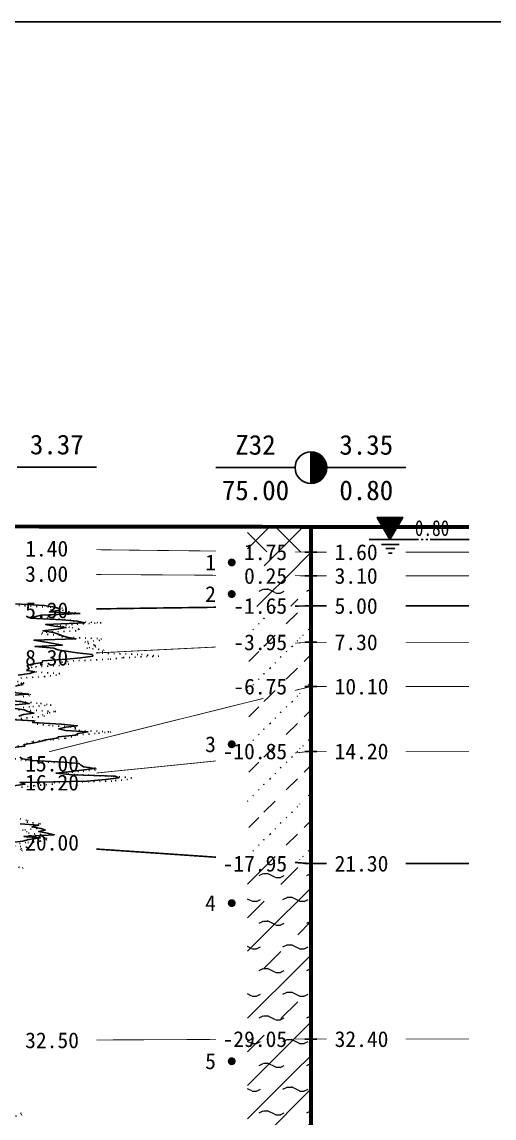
# Model space of a CAD drawing. Extents: x -37 to 3540, y -1485 to 297.
# Drawn here: x 1242.9 to 1302.6, y -1341.7 to -1203 of the extents above; entities that cross this region are included whole.
import ezdxf
from ezdxf.enums import TextEntityAlignment as Align

# ---------------------------------------------------------------- set-up
doc = ezdxf.new("R2010")
doc.units = 0
doc.linetypes.add('DOT', pattern=[6.35, 0, -6.35])
doc.layers.get('0').update_dxf_attribs({"linetype": 'CONTINUOUS'})
for name, color, linetype in [('CURVE', 200, 'CONTINUOUS'), ('HOLE', 41, 'CONTINUOUS'), ('SAMPLE', 1, 'CONTINUOUS'), ('STRATUM', 241, 'CONTINUOUS')]:
    doc.layers.add(name, color=color, linetype=linetype)
doc.layers.add('HATCH', color=7, linetype='CONTINUOUS', lineweight=13)
doc.styles.add('ST', font='')
doc.styles.get('ST').set_extended_font_data('SimSun')
pattern_1 = [(45, (818.5277, -1485), (-4.24264, 4.24264), [10, 0]), (45, (819.5887, -1488.182), (-2.12132, 6.36396), [3, -3]), (26.565, (819.6018, -1485.2536), (5.999823, 5.999812), [0.567, -12.849]), (0, (819.035, -1485.2536), (0, 6), [0.567, -5.433]), (26.565, (816.9464, -1485), (5.999823, 5.999812), [0.567, -12.849]), (0, (817.4535, -1484.7464), (0, 6), [0.567, -5.433]), (153.435, (819.0348, -1485.2536), (-5.999818, -5e-06), [1.134, -12.2826]), (26.565, (822.6018, -1482.2536), (5.999823, 5.999812), [0.567, -12.849]), (0, (822.035, -1482.2536), (0, 6), [0.567, -5.433]), (26.565, (819.9464, -1482), (5.999823, 5.999812), [0.567, -12.849]), (0, (820.4535, -1481.7464), (0, 6), [0.567, -5.433]), (153.435, (822.0348, -1482.2536), (-5.999818, -5e-06), [1.134, -12.2826])]
pattern_2 = [(45, (818.5277, -1485), (-7e-07, 6.99998), [1.97196, -7.927535]), (45, (821.3405, -1482.171), (-7e-07, 6.99998), [1.99367, -7.90583]), (45, (823.595, -1479.918), (-7e-07, 6.99998), [1.81361, -8.08588]), (26.56505, (818.5277, -1481.5), (7, 7), [0.0965, -15.55598]), (36.8699, (819.2277, -1480.8), (7, 7), [0.19775, -34.80225]), (315, (822.0277, -1478.024), (6.99998, 1e-06), [0.03305, -9.86644]), (26.56505, (822.0277, -1485), (7, 7), [0.14475, -15.50773]), (26.56505, (822.7277, -1484.3), (7, 7), [0.10528, -15.5472]), (90, (823.078, -1483.95), (-7, -5e-07), [0.02877, -6.97123]), (26.56505, (823.4277, -1483.6), (7, 7), [0.09101, -31.21394]), (36.8699, (824.1277, -1482.9), (7, 7), [0.11069, -34.88931]), (45, (824.8277, -1482.2), (-2e-07, 6.99998), [0.10911, -9.79038]), (315, (825.442, -1481.452), (6.99998, 1e-06), [0.03305, -9.86644]), (36.8699, (819.9277, -1480.1), (7, 7), [0.10224, -34.89776]), (53.1301, (820.6277, -1479.4), (13.9999998, 21), [0.13438, -34.86562]), (53.1301, (821.3277, -1478.7), (13.9999998, 21), [0.12625, -34.87375])]

# ---------------------------------------------------------------- blocks, each defined once
blk = doc.blocks.new('H_sam_hole')
blk.add_line((0, 2), (0, -2))
at = {"const_width": 2}
blk.add_lwpolyline([(0, -1, 0.414214), (1, 0, 0.414214), (0, 1, 1)], format="xyb", dxfattribs=at)
blk.add_circle((0, 0), 2)
blk = doc.blocks.new('SampleSoilUndisturbed')
at = {"const_width": 0.5}
blk.add_lwpolyline([(-0.25, 0, 1), (0.25, 0, 1)], format="xyb", close=True, dxfattribs=at)
blk = doc.blocks.new('Gwl')
blk.add_lwpolyline([(0, 0, 0, 3.22, 0), (0, 2.79, 3.22, 3.22, 0)], format="xyseb")
blk.add_lwpolyline([(0, 0), (1.61, 2.79), (-1.61, 2.79)], close=True)
for points in [[(-2.63, 0), (3.61, 0)], [(3.93, 0), (4.21, 0)], [(4.53, 0), (4.8, 0)], [(5.09, 0), (9.99, 0)], [(-1.09, -0.61), (1.16, -0.61)], [(-0.54, -1.14), (0.61, -1.14)], [(-0.19, -1.74), (0.26, -1.74)]]:
    blk.add_lwpolyline(points)
at = {"style": 'ST', "width": 0.8}
blk.add_attdef('*GWL', (3.14, 0.45), '', height=2, dxfattribs=at)

msp = doc.modelspace()

# ---------------------------------------------------------------- hatches: boundary and pattern name
at = {"layer": 'HATCH'}
h = msp.add_hatch(dxfattribs=at)
h.set_pattern_fill('STT', color=50, style=0)
h.set_pattern_definition([(45, (818.5277, -1485), (-2.12132, 2.12132), [10, 0]), (135, (818.5277, -1485), (-2.12132, -2.12132), [10, 0])])
h.paths.add_polyline_path([(1279.46, -1266.88), (1271.46, -1266.87), (1271.46, -1269.99), (1279.46, -1270.08)])
h.paths.add_polyline_path([(1270.26, -1271.56), (1276.95, -1271.56), (1276.95, -1268.65), (1270.26, -1268.65)], flags=9)
h = msp.add_hatch(dxfattribs=at)
h.set_pattern_fill('FZNT', color=32, style=0)
h.set_pattern_definition([(45, (818.5277, -1485), (-4.24264, 4.24264), [10, 0]), (45, (819.5887, -1488.182), (-2.12132, 6.36396), [3, -3])])
h.paths.add_polyline_path([(1279.46, -1270.08), (1271.46, -1269.99), (1271.46, -1273.03), (1279.46, -1273.08)])
h.paths.add_polyline_path([(1270.25, -1274.56), (1276.95, -1274.56), (1276.95, -1271.63), (1270.25, -1271.63)], flags=9)
h.paths.add_polyline_path([(1270.26, -1271.56), (1276.95, -1271.56), (1276.95, -1268.65), (1270.26, -1268.65)], flags=9)
h = msp.add_hatch(dxfattribs=at)
h.set_pattern_fill('YNFNT', color=251, style=0)
h.set_pattern_definition(pattern_1)
h.paths.add_polyline_path([(1279.46, -1273.08), (1271.46, -1273.03), (1271.46, -1276.99), (1279.46, -1276.88)])
h.paths.add_polyline_path([(1268.82, -1278.36), (1276.95, -1278.36), (1276.95, -1275.43), (1268.82, -1275.43)], flags=9)
h.paths.add_polyline_path([(1270.25, -1274.56), (1276.95, -1274.56), (1276.95, -1271.63), (1270.25, -1271.63)], flags=9)
h = msp.add_hatch(dxfattribs=at)
h.set_pattern_fill('SZFT', color=52, style=0)
h.set_pattern_definition(pattern_2)
h.paths.add_polyline_path([(1279.46, -1276.88), (1271.46, -1276.99), (1271.46, -1281.88), (1279.46, -1281.48)])
h.paths.add_polyline_path([(1268.82, -1282.96), (1276.95, -1282.96), (1276.95, -1280.03), (1268.82, -1280.03)], flags=9)
h.paths.add_polyline_path([(1268.82, -1278.36), (1276.95, -1278.36), (1276.95, -1275.43), (1268.82, -1275.43)], flags=9)
h = msp.add_hatch(dxfattribs=at)
h.set_pattern_fill('SZFT', color=52, style=0)
h.set_pattern_definition(pattern_2)
h.paths.add_polyline_path([(1279.46, -1281.48), (1271.46, -1281.88), (1271.46, -1289.07), (1279.46, -1287.08)])
h.paths.add_polyline_path([(1268.82, -1288.56), (1276.95, -1288.56), (1276.95, -1285.63), (1268.82, -1285.63)], flags=9)
h.paths.add_polyline_path([(1268.82, -1282.96), (1276.95, -1282.96), (1276.95, -1280.03), (1268.82, -1280.03)], flags=9)
h = msp.add_hatch(dxfattribs=at)
h.set_pattern_fill('SZFT', color=52, style=0)
h.set_pattern_definition(pattern_2)
h.paths.add_polyline_path([(1279.46, -1287.08), (1271.46, -1289.07), (1271.46, -1296.09), (1279.46, -1295.28)])
h.paths.add_polyline_path([(1267.39, -1296.76), (1276.95, -1296.76), (1276.95, -1293.83), (1267.39, -1293.83)], flags=9)
h.paths.add_polyline_path([(1268.82, -1288.56), (1276.95, -1288.56), (1276.95, -1285.63), (1268.82, -1285.63)], flags=9)
h = msp.add_hatch(dxfattribs=at)
h.set_pattern_fill('SZFT', color=52, style=0)
h.set_pattern_definition(pattern_2)
h.paths.add_polyline_path([(1279.46, -1295.28), (1271.46, -1296.09), (1271.46, -1308.94), (1279.46, -1309.48)])
h.paths.add_polyline_path([(1267.39, -1310.96), (1276.95, -1310.96), (1276.95, -1308.03), (1267.39, -1308.03)], flags=9)
h.paths.add_polyline_path([(1267.39, -1296.76), (1276.95, -1296.76), (1276.95, -1293.83), (1267.39, -1293.83)], flags=9)
h = msp.add_hatch(dxfattribs=at)
h.set_pattern_fill('YNFNT', color=251, style=0)
h.set_pattern_definition(pattern_1)
h.paths.add_polyline_path([(1279.46, -1309.48), (1271.46, -1308.94), (1271.46, -1331.71), (1279.46, -1331.68)])
h.paths.add_polyline_path([(1267.39, -1333.16), (1276.95, -1333.16), (1276.95, -1330.23), (1267.39, -1330.23)], flags=9)
h.paths.add_polyline_path([(1267.39, -1310.96), (1276.95, -1310.96), (1276.95, -1308.03), (1267.39, -1308.03)], flags=9)
h = msp.add_hatch(dxfattribs=at)
h.set_pattern_fill('YNNT', color=251, style=0)
h.set_pattern_definition([(45, (818.5277, -1485), (-2.12132, 2.12132), [10, 0]), (26.565, (819.6018, -1485.2536), (5.999823, 5.999812), [0.567, -12.849]), (0, (819.035, -1485.2536), (0, 6), [0.567, -5.433]), (26.565, (816.9464, -1485), (5.999823, 5.999812), [0.567, -12.849]), (0, (817.4535, -1484.7464), (0, 6), [0.567, -5.433]), (153.435, (819.0348, -1485.2536), (-5.999818, -5e-06), [1.134, -12.2826]), (26.565, (822.6018, -1482.2536), (5.999823, 5.999812), [0.567, -12.849]), (0, (822.035, -1482.2536), (0, 6), [0.567, -5.433]), (26.565, (819.9464, -1482), (5.999823, 5.999812), [0.567, -12.849]), (0, (820.4535, -1481.7464), (0, 6), [0.567, -5.433]), (153.435, (822.0348, -1482.2536), (-5.999818, -5e-06), [1.134, -12.2826])])
h.paths.add_polyline_path([(1279.46, -1331.68), (1271.46, -1331.71), (1271.46, -1344.23), (1279.46, -1344.08)])
h.paths.add_polyline_path([(1267.39, -1345.56), (1276.95, -1345.56), (1276.95, -1342.63), (1267.39, -1342.63)], flags=9)
h.paths.add_polyline_path([(1267.39, -1333.16), (1276.95, -1333.16), (1276.95, -1330.23), (1267.39, -1330.23)], flags=9)

# ---------------------------------------------------------------- linework, layer by layer
at = {"layer": 'CURVE', "color": 30, "linetype": 'Continuous'}
for points in [[(1242.14, -1276.63), (1245.74, -1276.83), (1247.09, -1277.03), (1247.77, -1277.23), (1247.7, -1277.43), (1246.42, -1277.63), (1250.17, -1277.83), (1245.37, -1278.03), (1244.7, -1278.23), (1243.99, -1278.43), (1248.04, -1278.63), (1249.96, -1278.83), (1250.89, -1279.03), (1245.93, -1279.23), (1247.07, -1279.43), (1248.52, -1279.63), (1247.32, -1279.83), (1245.59, -1280.03), (1246.89, -1280.23), (1247.43, -1280.43), (1247.93, -1280.63), (1248.62, -1280.83), (1249.79, -1281.03), (1244.45, -1281.23), (1245.71, -1281.43), (1246.93, -1281.63), (1248.06, -1281.83), (1244.6, -1282.03), (1246.98, -1282.23), (1247.48, -1282.43), (1248.79, -1282.63), (1249.93, -1282.83), (1251.85, -1283.03), (1251.89, -1283.23), (1250.35, -1283.43), (1248.63, -1283.63), (1245.56, -1283.83), (1245.51, -1284.03), (1244.18, -1284.23), (1243.6, -1284.43), (1243.73, -1284.63), (1243.87, -1284.83), (1243.63, -1285.03), (1244.56, -1285.23), (1243.92, -1285.43), (1242.45, -1285.63)], [(1242.82, -1286.63), (1243.07, -1286.83), (1242.12, -1287.03)], [(1241.81, -1287.83), (1243.81, -1288.03), (1241.22, -1288.23)], [(1241.54, -1288.83), (1242.98, -1289.03), (1243.87, -1289.23), (1241.65, -1289.43)], [(1241.79, -1289.83), (1243.23, -1290.03), (1243.69, -1290.23), (1244.46, -1290.43), (1243.13, -1290.63), (1242.57, -1290.83)], [(1241.4, -1291.23), (1244.4, -1291.43), (1244.31, -1291.63), (1247.91, -1291.83), (1249.93, -1292.03), (1248.52, -1292.23), (1247.6, -1292.43), (1248.46, -1292.63), (1251.29, -1292.83), (1250.03, -1293.03), (1249.72, -1293.23), (1247.57, -1293.43), (1247.34, -1293.63), (1245.98, -1293.83), (1245.26, -1294.03), (1244.26, -1294.23), (1243.23, -1294.43), (1243.3, -1294.63), (1241.47, -1294.83)], [(1242.67, -1296.03), (1243.02, -1296.23), (1244.27, -1296.43), (1248.24, -1296.63), (1250.19, -1296.83), (1250.4, -1297.03), (1250.78, -1297.23), (1252.14, -1297.43), (1250.79, -1297.63), (1249.15, -1297.83), (1247.27, -1298.03), (1249.33, -1298.23), (1254.71, -1298.43), (1255.19, -1298.63), (1253.49, -1298.83), (1251.14, -1299.03), (1242.71, -1299.23), (1243.34, -1299.43), (1241.88, -1299.63)], [(1242.7, -1304.43), (1245.07, -1304.63), (1244.21, -1304.83), (1245.37, -1305.03), (1245.89, -1305.23), (1245.05, -1305.43), (1246.17, -1305.63), (1247.02, -1305.83), (1243.21, -1306.03), (1245.28, -1306.23), (1243.81, -1306.43), (1243.04, -1306.63), (1241.68, -1306.83)]]:
    msp.add_lwpolyline(points, dxfattribs=at)
at = {"layer": 'CURVE', "color": 100, "linetype": 'DOT', "ltscale": 0.1}
for points in [[(1242.55, -1276.83), (1246.51, -1277.03), (1248.52, -1277.23), (1248.08, -1277.43), (1248.87, -1277.63), (1250.32, -1277.83), (1246.46, -1278.03), (1246.49, -1278.23), (1246.11, -1278.43), (1249.05, -1278.63), (1249.47, -1278.83), (1252.95, -1279.03), (1249.32, -1279.23), (1247.39, -1279.43), (1249.28, -1279.63), (1250.2, -1279.83), (1249.78, -1280.03), (1245.57, -1280.23), (1245.42, -1280.43), (1248.17, -1280.63), (1247.99, -1280.83), (1252.98, -1281.03), (1252.78, -1281.23), (1250.91, -1281.43), (1251.29, -1281.63), (1252.14, -1281.83), (1252.27, -1282.03), (1251.13, -1282.23), (1253.31, -1282.43), (1253.16, -1282.63), (1252.35, -1282.83), (1258.05, -1283.03), (1260.25, -1283.23), (1255.66, -1283.43), (1253.9, -1283.63), (1249.52, -1283.83), (1247.73, -1284.03), (1248.88, -1284.23), (1247.71, -1284.43), (1244.22, -1284.63), (1243.64, -1284.83), (1243.5, -1285.03), (1244.68, -1285.23), (1247.72, -1285.43), (1247.32, -1285.63), (1245.82, -1285.83), (1242.3, -1286.03)], [(1242.38, -1286.43), (1243.22, -1286.63), (1242.44, -1286.83)], [(1242.09, -1287.83), (1244.01, -1288.03), (1243.91, -1288.23), (1242.5, -1288.43)], [(1241.93, -1288.83), (1243.31, -1289.03), (1245.31, -1289.23), (1246.62, -1289.43), (1243.92, -1289.63), (1242.5, -1289.83)], [(1242.52, -1290.03), (1247.22, -1290.23), (1246.23, -1290.43), (1245.48, -1290.63), (1245.8, -1290.83), (1243.64, -1291.03), (1242.17, -1291.23), (1244.51, -1291.43), (1244.94, -1291.63), (1244.86, -1291.83), (1246.81, -1292.03), (1249.69, -1292.23), (1249.65, -1292.43), (1250.15, -1292.63), (1254.19, -1292.83), (1252.21, -1293.03), (1249.59, -1293.23), (1249.26, -1293.43), (1248.4, -1293.63), (1246.64, -1293.83), (1244.28, -1294.03), (1243.64, -1294.23), (1243.25, -1294.43), (1242.27, -1294.63)], [(1242.07, -1296.23), (1243.4, -1296.43), (1245.5, -1296.63), (1250.05, -1296.83), (1250.47, -1297.03), (1250.67, -1297.23), (1252.33, -1297.43), (1252.23, -1297.63), (1250.1, -1297.83), (1248.06, -1298.03), (1249.85, -1298.23), (1254.49, -1298.43), (1256.83, -1298.63), (1256.3, -1298.83), (1254.31, -1299.03), (1247.1, -1299.23), (1246.83, -1299.43), (1244.46, -1299.63), (1242.65, -1299.83)], [(1242.7, -1303.83), (1243.72, -1304.03), (1243.57, -1304.23), (1245.3, -1304.43), (1244.45, -1304.63), (1244.25, -1304.83), (1244.86, -1305.03), (1243, -1305.23), (1243.53, -1305.43), (1243.76, -1305.63), (1245.43, -1305.83), (1243.6, -1306.03), (1246.02, -1306.23), (1246.07, -1306.43), (1245.23, -1306.63), (1243.45, -1306.83), (1242.15, -1307.03)], [(1241.97, -1307.23), (1243.65, -1307.43), (1242.75, -1307.63), (1242.96, -1307.83), (1242.88, -1308.03)], [(1241.79, -1309.83), (1243.12, -1310.03), (1242.71, -1310.23)], [(1242.75, -1341.03), (1242.95, -1341.23), (1242.13, -1341.43)]]:
    msp.add_lwpolyline(points, dxfattribs=at)
at = {"layer": 'HOLE', "linetype": 'Continuous'}
for points in [[(1242.35, -1259.33), (1252.35, -1259.33)], [(1277.46, -1259.38), (1267.46, -1259.38)], [(1281.46, -1259.38), (1291.46, -1259.38)], [(1278.71, -1270.08), (1280.21, -1270.08)], [(1278.71, -1273.08), (1280.21, -1273.08)], [(1278.71, -1276.88), (1280.21, -1276.88)], [(1278.71, -1281.48), (1280.21, -1281.48)], [(1278.71, -1287.08), (1280.21, -1287.08)], [(1278.71, -1295.28), (1280.21, -1295.28)], [(1278.71, -1309.48), (1280.21, -1309.48)], [(1278.71, -1331.68), (1280.21, -1331.68)]]:
    msp.add_lwpolyline(points, dxfattribs=at)
at = {"layer": 'HOLE', "linetype": 'Continuous', "const_width": 0.5}
msp.add_lwpolyline([(1279.46, -1266.88), (1279.46, -1416.88)], dxfattribs=at)
at = {"layer": 'STRATUM'}
msp.add_lwpolyline([(729.18, -1203), (1315.9, -1203)], dxfattribs=at)
at = {"layer": 'STRATUM', "linetype": 'Continuous'}
for points, const_width in [([(973.65, -1268.26), (1008.11, -1268.58), (1052.98, -1267.45), (1106.6, -1267.11), (1157.61, -1266.82), (1200.33, -1266.42), (1240.35, -1266.83), (1279.46, -1266.88), (1299.46, -1266.88)], 0.5), ([(1252.35, -1269.77), (1259.91, -1269.86), (1267.46, -1269.94)], 0.1), ([(1277.46, -1270.05), (1279.46, -1270.08), (1281.46, -1270.08)], 0.1), ([(1291.46, -1270.08), (1299.46, -1270.08)], 0.1), ([(1252.35, -1272.91), (1259.91, -1272.95), (1267.46, -1273)], 0.1), ([(1277.46, -1273.06), (1279.46, -1273.08), (1281.46, -1273.08)], 0.1), ([(1291.46, -1273.08), (1299.46, -1273.08)], 0.1), ([(1252.35, -1277.26), (1259.91, -1277.15), (1267.46, -1277.05)], 0.2), ([(1277.46, -1276.9), (1279.46, -1276.88), (1281.46, -1276.88)], 0.2), ([(1291.46, -1276.88), (1299.46, -1276.88)], 0.2), ([(1252.35, -1282.83), (1259.91, -1282.45), (1267.46, -1282.08)], 0.1), ([(1277.46, -1281.58), (1279.46, -1281.48), (1281.46, -1281.48)], 0.1), ([(1291.46, -1281.48), (1299.46, -1281.48)], 0.1), ([(1277.46, -1287.57), (1279.46, -1287.08), (1281.46, -1287.08)], 0.1), ([(1291.46, -1287.08), (1299.46, -1287.08)], 0.1), ([(1246.36, -1295.33), (1259.91, -1291.95), (1273.45, -1288.58)], 0.1), ([(1252.35, -1298.02), (1259.91, -1297.26), (1267.46, -1296.49)], 0.1), ([(1277.46, -1295.48), (1279.46, -1295.28), (1281.46, -1295.28)], 0.1), ([(1291.46, -1295.28), (1299.46, -1295.28)], 0.1), ([(1252.35, -1307.64), (1259.91, -1308.15), (1267.46, -1308.67)], 0.2), ([(1277.46, -1309.34), (1279.46, -1309.48), (1281.46, -1309.48)], 0.2), ([(1291.46, -1309.48), (1299.46, -1309.48)], 0.2), ([(1252.35, -1331.79), (1259.91, -1331.76), (1267.46, -1331.72)], 0.1), ([(1277.46, -1331.68), (1279.46, -1331.68), (1281.46, -1331.68)], 0.1), ([(1291.46, -1331.68), (1299.46, -1331.68)], 0.1)]:
    msp.add_lwpolyline(points, dxfattribs=dict(at, const_width=const_width))

# ---------------------------------------------------------------- block references
at = {"layer": 'CURVE'}
msp.add_blockref('Gwl', (1289.46, -1268.48), dxfattribs=at).add_auto_attribs({'*GWL': '0.80'})
at = {"layer": 'HOLE'}
msp.add_blockref('H_sam_hole', (1279.46, -1259.38), dxfattribs=at)
at = {"layer": 'SAMPLE'}
for p in [(1269.46, -1271.38), (1269.46, -1275.38), (1269.46, -1294.38), (1269.46, -1314.48), (1269.46, -1334.48)]:
    msp.add_blockref('SampleSoilUndisturbed', p, dxfattribs=at)

# ---------------------------------------------------------------- texts
at = {"layer": 'HOLE', "style": 'ST'}
for s, p in [('3.37', (1247.35, -1256.46)), ('Z32', (1272.46, -1256.5)), ('3.35', (1286.46, -1256.5)), ('75.00', (1272.46, -1262.25)), ('0.80', (1286.46, -1262.25))]:
    msp.add_text(s, height=2.5, dxfattribs=at).set_placement(p, align=Align.MIDDLE_CENTER)
for s, p in [('1.40', (1243.35, -1269.63)), ('1.60', (1282.46, -1270.08)), ('3.00', (1243.35, -1272.83)), ('3.10', (1282.46, -1273.08)), ('5.30', (1243.35, -1277.43)), ('5.00', (1282.46, -1276.88)), ('7.30', (1282.46, -1281.48)), ('8.30', (1243.35, -1283.43)), ('10.10', (1282.46, -1287.08)), ('14.20', (1282.46, -1295.28)), ('15.00', (1243.35, -1296.83)), ('16.20', (1243.35, -1299.23)), ('20.00', (1243.35, -1306.83)), ('21.30', (1282.46, -1309.48)), ('32.50', (1243.35, -1331.83)), ('32.40', (1282.46, -1331.68))]:
    msp.add_text(s, height=2, dxfattribs=at).set_placement(p, align=Align.MIDDLE_LEFT)
for s, p in [('1.75', (1276.46, -1270.08)), ('0.25', (1276.46, -1273.08)), ('-1.65', (1276.46, -1276.88)), ('-3.95', (1276.46, -1281.48)), ('-6.75', (1276.46, -1287.08)), ('-10.85', (1276.46, -1295.28)), ('-17.95', (1276.46, -1309.48)), ('-29.05', (1276.46, -1331.68))]:
    msp.add_text(s, height=2, dxfattribs=at).set_placement(p, align=Align.MIDDLE_RIGHT)
at = {"layer": 'SAMPLE', "style": 'ST'}
for s, p in [('1', (1267.46, -1271.38)), ('2', (1267.46, -1275.38)), ('3', (1267.46, -1294.38)), ('4', (1267.46, -1314.48)), ('5', (1267.46, -1334.48))]:
    msp.add_text(s, height=2, dxfattribs=at).set_placement(p, align=Align.MIDDLE_RIGHT)

doc.saveas('drawing.dxf')
